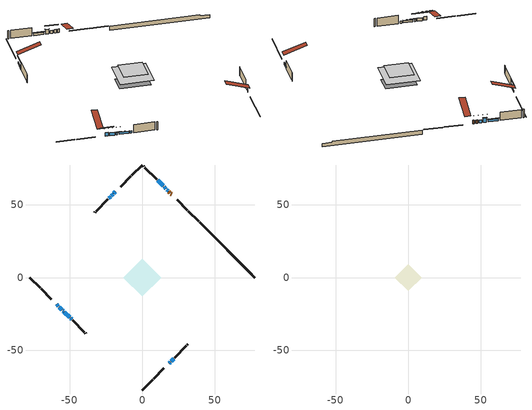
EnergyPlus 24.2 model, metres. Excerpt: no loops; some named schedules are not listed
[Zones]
conditioned space
 floor adiabatic (AdiabaticFloorConstruction): -12.95,0 0,12.95 12.95,0 0,-12.95 z3.05
 floor foundation (Slab1 construction): -9.48,2.48 -2.48,9.48 9.48,-2.48 2.48,-9.48 z-1.83
 wall outside (RimJoist1 construction): 0,-77.41 7.11,-70.3 / -77.41,0 -70.3,-7.11 / 0,77.41 -7.11,70.3 / 38.82,38.59 31.71,45.7 z0.61:0.91
 wall outside (RimJoist2 construction): 7.77,-69.64 14.88,-62.53 / -69.64,-7.77 -62.53,-14.88 / -7.77,69.64 -14.88,62.53 / 31.05,46.36 23.94,53.47 z0.61:0.91
 wall outside (AdiabaticWallConstruction 1): 20.28,57.13 19.67,57.74 / 19.01,58.4 18.4,59.01 z0.61:2.64
 wall outside (AdiabaticWallConstruction): 17.74,59.67 16.88,60.53 z0.61:2.39; -58.87,-18.54 -57.7,-19.71 z0.61:2.77; -57.04,-20.37 -55.24,-22.16 z0.61:2.26; -54.59,-22.82 -54.16,-23.25 / -53.5,-23.91 -49.9,-27.5 / 14.4,63.01 10.52,66.89 / 19.8,-57.61 21.6,-55.81 z0.61:1.88; -18.54,58.87 -19.44,57.97 / 18.54,-58.87 19.14,-58.27 / -49.25,-28.16 -48.65,-28.76 z0.61:1.83; 16.22,61.18 15.05,62.35 z0.61:3.15; -20.1,57.31 -21.18,56.23 z0.61:2.01; -21.83,55.58 -22.91,54.5 z0.61:1.63
 wall outside (Wall1 construction): 22.25,-55.15 30.34,-47.07 / -47.99,-29.42 -39.9,-37.51 / -23.57,53.84 -31.66,45.75 / 9.86,67.55 1.77,75.64 z0.61:5.49
 wall outside (Wall3 construction): 31,-46.41 31.46,-45.95 / -39.25,-38.16 -38.79,-38.62 / -32.31,45.09 -32.77,44.64 / 1.12,76.29 0.66,76.75 z0.61:5.49
 wall foundation (FoundationWall1 construction): 39.48,37.93,-1.83 39.48,37.93,0.61 73.61,3.79,0.61 73.61,3.79,-0.06 77.41,0,-0.06 77.41,0,-1.83
 window (WindowConstruction): 17.74,59.67 16.88,60.53 z0.61:2.39
 window (WindowConstruction 6): -58.87,-18.54 -57.7,-19.71 z0.61:2.77
 window (WindowConstruction 7): -57.04,-20.37 -55.24,-22.16 z0.61:2.26
 window (WindowConstruction 8): -54.59,-22.82 -54.16,-23.25 z0.61:1.88
 window (WindowConstruction 9): -53.5,-23.91 -49.9,-27.5 z0.61:1.88
 window (WindowConstruction 10): -18.54,58.87 -19.44,57.97 z0.61:1.83
 window (WindowConstruction 11): 18.54,-58.87 19.14,-58.27 z0.61:1.83
 window (WindowConstruction 1): 16.22,61.18 15.05,62.35 z0.61:3.15
 window (WindowConstruction 12): -49.25,-28.16 -48.65,-28.76 z0.61:1.83
 window (WindowConstruction 2): 14.4,63.01 10.52,66.89 z0.61:1.88
 window (WindowConstruction 3): -20.1,57.31 -21.18,56.23 z0.61:2.01
 window (WindowConstruction 4): -21.83,55.57 -22.91,54.5 z0.61:1.62
 window (WindowConstruction 5): 19.8,-57.61 21.6,-55.81 z0.61:1.88
 door (Door): 20.28,57.13 19.67,57.74 z0.61:2.64
 door (Door 1): 19.01,58.4 18.4,59.01 z0.61:2.64
 ceiling adiabatic (AdiabaticFloorConstruction): 0,-12.95 12.95,0 0,12.95 -12.95,0 z3.05
attic - vented
 floor to conditioned space (Floor1 construction Reversed): -9.15,0 0,9.15 9.15,0 0,-9.15 z5.49
 roof outside (Roof1 construction): 17.89,-59.52,5.49 8.97,-50.61,9.69 6.62,-52.96,9.69 15.54,-61.87,5.49; -59.52,-17.89,5.49 -50.61,-8.97,9.69 -52.96,-6.62,9.69 -61.87,-15.54,5.49; -17.89,59.52,5.49 -8.97,50.61,9.69 -6.62,52.96,9.69 -15.54,61.87,5.49; 20.93,56.48,5.49 12.02,47.56,9.69 14.37,45.21,9.69 23.28,54.13,5.49
shading: 14.72,62.69 19.9,57.51 20.11,57.72 14.93,62.9 z5.44; -55.54,-21.87 -61.02,-16.39 -61.23,-16.6 -55.75,-22.08 z5.82; -53.09,-24.32 -59.2,-18.21 -59.41,-18.42 -53.3,-24.53 z5.31; -53.95,-23.46 -54.8,-22.61 -55.01,-22.82 -54.16,-23.67 z2.18; -49.69,-27.71 -53.71,-23.7 -53.92,-23.91 -49.9,-27.93 z2.18; 14.84,62.56 16.43,60.97 16.65,61.18 15.05,62.78 z3.45; 10.31,67.1 14.61,62.8 14.82,63.01 10.52,67.31 z2.18; -23.33,54.07 -17.94,59.47 -18.15,59.68 -23.54,54.29 z5.06; -23.12,54.29 -21.62,55.79 -21.83,56 -23.33,54.5 z1.92; 21.81,-55.6 19.59,-57.82 19.8,-58.03 22.02,-55.81 z2.18
[Building]
Building 1: Terrain=Suburbs
[Site:Location]
Toronto City Centre_ON: Latitude {deg}=43.63; Longitude {deg}=-79.39; Time Zone {hr}=-5; Elevation {m}=77; Keep Site Location Information=Yes
[Site:GroundTemperature:Shallow]
5.01852, 3.26908, 3.12898, 3.95918, 7.29196, 10.6092, 13.4851, 15.3069, 15.4617, 13.9799, 11.1774, 7.9619
[Site:WaterMainsTemperature]
Calculation Method=Schedule; Temperature Schedule=mains temperature schedule
[Material] Roughness=Rough; Thermal Absorptance=0.9
Name | Thickness {m} | Conductivity {W/m-K} | Density {kg/m3} | Specific Heat {J/kg-K} | Solar Absorptance | Visible Absorptance
asphalt or fiberglass shingles | 0.00635 | 0.162714 | 1121.4 | 1465.45 | 0.4 | 0.4
ceiling stud and cavity | 0.1397 | 0.0798161 | 65.682 | 1177.47 | 0.7 | 0.7
concrete 4.0 in. | 0.1016 | 1.803125 | 2242.8 | 837.4 | 0.7 | 0.7
concrete 8.0 in. | 0.2032 | 1.803125 | 2242.8 | 837.4 | 0.7 | 0.7
door material | 0.04445 | 0.053851 | 512.64 | 1214.23 | 0.7 | 0.7
door material 1 | 0.04445 | 0.0639163 | 512.64 | 1214.23 | 0.7 | 0.7
exterior vertical ins | 0.0460229 | 0.029427 | 32.04 | 1214.23 | 0.7 | 0.7
floor covering | 0.0127 | 0.0433444 | 54.468 | 1339.84 | 0.6 | 0.6
floor rigid ins; wall rigid ins | 0.512978 | 0.029427 | 32.04 | 1214.23 | 0.7 | 0.7
floor stud and cavity | 0.1397 | 1.75129 | 37.0049 | 1207.88 | 0.7 | 0.7
furniture material conditioned space 1 | 0.1524 | 0.115458 | 640.8 | 1214.23 | 0.6 | 0.6
gypsum board | 0.0127 | 0.160291 | 801 | 837.4 | 0.6 | 0.6
gypsum board 1 | 0.0127 | 0.160291 | 801 | 837.4 | 0.7 | 0.7
osb sheathing 0.5 in. | 0.0127 | 0.115458 | 512.64 | 1214.23 | 0.7 | 0.7
osb sheathing 0.75 in. | 0.01905 | 0.115458 | 512.64 | 1214.23 | 0.7 | 0.7
osb sheathing 2.0 in. | 0.0508 | 0.115458 | 512.64 | 1214.23 | 0.7 | 0.7
rim joist stud and cavity | 0.0508 | 0.0451784 | 125.044 | 1163.47 | 0.6 | 0.6
rim joist stud and cavity 1 | 0.0508 | 0.0293316 | 125.044 | 1163.47 | 0.6 | 0.6
wall stud and cavity | 0.1397 | 0.0800588 | 139.0536 | 1170.24 | 0.7 | 0.7
wall stud and cavity 1 | 0.1397 | 0.0829899 | 139.0536 | 1170.24 | 0.7 | 0.7
wall stud and cavity 2 | 0.0889 | 0.380278 | 52.3479 | 1209.89 | 0.7 | 0.7
wall stud and cavity 3 | 0.0889 | 0.391764 | 83.0341 | 1211.67 | 0.7 | 0.7
wood siding | 0.0254 | 0.102417 | 544.68 | 1172.36 | 0.4 | 0.4
wood siding 1; wood siding 2; wood siding 3 | 0.0254 | 0.102417 | 544.68 | 1172.36 | 0.7 | 0.7
[WindowMaterial:SimpleGlazingSystem]
Name | U-Factor {W/m2-K} | Solar Heat Gain Coefficient
WindowMaterial | 3.12176 | 0.62
WindowMaterial 1 | 3.296079 | 0.7
WindowMaterial 2 | 3.26882 | 0.53
WindowMaterial 3 | 3.27734 | 0.63
WindowMaterial 4 | 3.26882 | 0.54
WindowMaterial 5 | 3.276206 | 0.61
WindowMaterial 6 | 3.28927 | 0.63
WindowMaterial 7 | 3.27961 | 0.66
WindowMaterial 8 | 3.26031 | 0.45
[Construction]
AdiabaticFloorConstruction: floor stud and cavity, floor rigid ins, osb sheathing 0.75 in., floor covering
AdiabaticWallConstruction: wood siding 2, wall rigid ins, wall stud and cavity 2, gypsum board
AdiabaticWallConstruction 1: wood siding 3, wall rigid ins, wall stud and cavity 2, gypsum board
Door: door material
Door 1: door material 1
Floor1 construction Reversed: gypsum board, ceiling stud and cavity
FoundationWall1 construction: concrete 8.0 in., gypsum board 1
furniture construction conditioned space 1: furniture material conditioned space 1
PartitionWallConstruction: gypsum board, wall stud and cavity 3, gypsum board
RimJoist1 construction: wood siding 1, osb sheathing 2.0 in., rim joist stud and cavity
RimJoist2 construction: wood siding 1, osb sheathing 2.0 in., rim joist stud and cavity 1
Roof1 construction: asphalt or fiberglass shingles
Slab1 construction: concrete 4.0 in.
Wall1 construction: wood siding, osb sheathing 0.5 in., wall stud and cavity, gypsum board
Wall3 construction: wood siding, osb sheathing 0.5 in., wall stud and cavity 1, gypsum board
WindowConstruction: WindowMaterial
WindowConstruction 1: WindowMaterial 1
WindowConstruction 10; WindowConstruction 11; WindowConstruction 12: WindowMaterial 8
WindowConstruction 2; WindowConstruction 8: WindowMaterial 2
WindowConstruction 3: WindowMaterial 3
WindowConstruction 4: WindowMaterial 4
WindowConstruction 5; WindowConstruction 9: WindowMaterial 5
WindowConstruction 6: WindowMaterial 6
WindowConstruction 7: WindowMaterial 7
[Zone] Multiplier=1; Part of Total Floor Area=Yes
Name | Volume {m3}
attic - vented | 114.356
conditioned space | 1226
[Space]
Name | Zone | Volume {m3}
attic - vented 1 | attic - vented | 114.356
conditioned space 1 | conditioned space | 1226
[ZoneInfiltration:EffectiveLeakageArea]
infil attic - vented 1: Zone or Space=attic - vented 1; Schedule=Always On Discrete; Effective Air Leakage Area {cm2}=7056.84; Stack Coefficient=0.000292281; Wind Coefficient=1.1551e-05
[ZoneMixing]
whole house fan mix: Zone or Space=attic - vented; Schedule=Always On Continuous; Design Flow Rate Calculation Method=Flow/Zone; Design Flow Rate {m3/s}=0; Source Zone or Space=conditioned space
[SurfaceProperty:ExposedFoundationPerimeter]
Slab1: Exposed Perimeter Calculation Method=TotalExposedPerimeter; Total Exposed Perimeter {m}=53.644
[InternalMass] Zone or ZoneList=conditioned space; Space or SpaceList=conditioned space 1
Name | Construction | Surface Area {m2}
furniture mass conditioned space 1 | furniture construction conditioned space 1 | 201.12
partition wall mass | PartitionWallConstruction | 502.8
[Lights]
interior lighting: Zone or ZoneList or Space or SpaceList=conditioned space 1; Schedule=interior lighting schedule; Design Level Calculation Method=LightingLevel; Lighting Level {W}=343.2; Return Air Fraction=0; Fraction Radiant=0.6; Fraction Visible=0.2; Fraction Replaceable=1
[People]
occupants: Zone or ZoneList or Space or SpaceList=conditioned space 1; Number of People Schedule=occupants schedule; Number of People Calculation Method=People; Number of People=3; Fraction Radiant=0.314171; Sensible Heat Fraction=0.56303; Activity Level Schedule=occupants activity schedule; Carbon Dioxide Generation Rate {m3/s-W}=0; Enable ASHRAE 55 Comfort Warnings=No; Mean Radiant Temperature Calculation Type=EnclosureAveraged
[ElectricEquipment] Zone or ZoneList or Space or SpaceList=conditioned space 1; Design Level Calculation Method=EquipmentLevel
Name | Schedule | Design Level {W} | Fraction Latent | Fraction Radiant | Fraction Lost
clothes dryer | clothes dryer schedule | 140.772 | 0.015 | 0.081 | 0.85
clothes washer | clothes washer schedule | 32.1985 | 0.03 | 0.162 | 0.7
cooking range | cooking range schedule | 215.147 | 0.08 | 0.432 | 0.2
dishwasher | dishwasher schedule | 66.8632 | 0.3 | 0.18 | 0.4
fridge | fridge schedule | 72.9452 | 0 | 0.6 | 0
mech vent bath fan 0 | mech vent bath fan 0 schedule | 50.2 | 0 | 0 | 1
mech vent bath fan 1 | mech vent bath fan 1 schedule | 50.2 | 0 | 0 | 1
mech vent bath fan 2 | mech vent bath fan 2 schedule | 50.2 | 0 | 0 | 1
mech vent bath fan 3 | mech vent bath fan 3 schedule | 50.2 | 0 | 0 | 1
mech vent bath fan 4 | mech vent bath fan 4 schedule | 50.2 | 0 | 0 | 1
mech vent house fan | mech vent house fan schedule | 0 | 0 | 0 | 1
mech vent house fan cfis | mech vent house fan cfis schedule | 0 | 0 | 0 | 0
mech vent range fan 0 | mech vent range fan 0 schedule | 57 | 0 | 0 | 1
mech vent range fan 1 | mech vent range fan 1 schedule | 57 | 0 | 0 | 1
misc plug loads | misc plug loads schedule | 494.7 | 0.045 | 0.513 | 0.1
whole house fan | Always On Discrete | 0 | 0 | 0 | 1
[OtherEquipment] Zone or ZoneList or Space or SpaceList=conditioned space 1; Design Level Calculation Method=EquipmentLevel
Name | Fuel Type | Schedule | Design Level {W} | Fraction Latent | Fraction Radiant | Fraction Lost
clothes dryer 1 | Electricity | clothes dryer schedule | 0 | 0.015 | 0.081 | 0.85
cooking range 1 | Electricity | cooking range schedule | 0 | 0.08 | 0.432 | 0.2
general water use latent | None | general water use schedule | 62.594 | 1 | 0 | 0
general water use sensible | None | general water use schedule | -61.6891 | 0 | 0.6 | 0
mech vent house fan latent load | None | Always On Discrete | 0 | 1 | 0 | 0
mech vent house fan sensible load | None | Always On Discrete | 0 | 0 | 0 | 0
water heater energy adjustment1 | NaturalGas | Always On Discrete | 0.01 | 0 | 0 | 1
[ZoneInfiltration:DesignFlowRate] Zone or ZoneList or Space or SpaceList=conditioned space 1; Schedule=Always On Discrete; Design Flow Rate Calculation Method=Flow/Zone; Design Flow Rate {m3/s}=0
infil flow; natural vent flow; whole house fan flow
[Foundation:Kiva]
Foundation Kiva 1: Initial Indoor Air Temperature {C}=18; Wall Height Above Grade {m}=0.609996; Wall Depth Below Slab {m}=0.2032; Custom Block Material Name 1=exterior vertical ins; Custom Block Depth 1 {m}=2.43998; Custom Block X Position 1 {m}=0.2159; Custom Block Z Position 1 {m}=0
[Foundation:Kiva:Settings]
Soil Conductivity {W/m-K}=0.849921; Soil Density {kg/m3}=1842.3; Soil Specific Heat {J/kg-K}=418.7; Ground Solar Absorptivity=0.9; Ground Thermal Absorptivity=0.9; Ground Surface Roughness {m}=0.03; Far-Field Width {m}=40; Deep-Ground Boundary Condition=ZeroFlux; Deep-Ground Depth {m}=40; Minimum Cell Dimension {m}=0.2; Maximum Cell Growth Coefficient=3; Simulation Timestep=Timestep
[Exterior:Lights]
exterior lighting: Schedule=exterior lighting schedule; Design Level {W}=75.6
[Schedule:Constant]
Name | Hourly Value
Always On Continuous; mech vent house fan schedule; mech vent house fan cfis schedule; Always On Discrete | 1
occupants activity schedule | 117.228
fridge schedule | 0
[Schedule:Week:Daily]
interior lighting schedule Week Rule - Jan1-Jan27: interior lighting schedule day, interior lighting schedule day, interior lighting schedule day, interior lighting schedule day, interior lighting schedule day, interior lighting schedule day, interior lighting schedule day, interior lighting schedule default day, interior lighting schedule default day, interior lighting schedule default day, interior lighting schedule default day, interior lighting schedule default day
interior lighting schedule Week Rule - Jan28-Feb3: interior lighting schedule day, interior lighting schedule day, interior lighting schedule day, interior lighting schedule day, interior lighting schedule day 1, interior lighting schedule day 1, interior lighting schedule day 1, interior lighting schedule default day, interior lighting schedule default day, interior lighting schedule default day, interior lighting schedule default day, interior lighting schedule default day
interior lighting schedule Week Rule - Feb4-Feb24: interior lighting schedule day 1, interior lighting schedule day 1, interior lighting schedule day 1, interior lighting schedule day 1, interior lighting schedule day 1, interior lighting schedule day 1, interior lighting schedule day 1, interior lighting schedule default day, interior lighting schedule default day, interior lighting schedule default day, interior lighting schedule default day, interior lighting schedule default day
interior lighting schedule Week Rule - Feb25-Mar3: interior lighting schedule day 1, interior lighting schedule day 1, interior lighting schedule day 1, interior lighting schedule day 1, interior lighting schedule day 2, interior lighting schedule day 2, interior lighting schedule day 2, interior lighting schedule default day, interior lighting schedule default day, interior lighting schedule default day, interior lighting schedule default day, interior lighting schedule default day
interior lighting schedule Week Rule - Mar4-Mar31: interior lighting schedule day 2, interior lighting schedule day 2, interior lighting schedule day 2, interior lighting schedule day 2, interior lighting schedule day 2, interior lighting schedule day 2, interior lighting schedule day 2, interior lighting schedule default day, interior lighting schedule default day, interior lighting schedule default day, interior lighting schedule default day, interior lighting schedule default day
interior lighting schedule Week Rule - Apr1-Apr28: interior lighting schedule day 3, interior lighting schedule day 3, interior lighting schedule day 3, interior lighting schedule day 3, interior lighting schedule day 3, interior lighting schedule day 3, interior lighting schedule day 3, interior lighting schedule default day, interior lighting schedule default day, interior lighting schedule default day, interior lighting schedule default day, interior lighting schedule default day
interior lighting schedule Week Rule - Apr29-May5: interior lighting schedule day 3, interior lighting schedule day 3, interior lighting schedule day 4, interior lighting schedule day 4, interior lighting schedule day 4, interior lighting schedule day 4, interior lighting schedule day 4, interior lighting schedule default day, interior lighting schedule default day, interior lighting schedule default day, interior lighting schedule default day, interior lighting schedule default day
interior lighting schedule Week Rule - May6-May26: interior lighting schedule day 4, interior lighting schedule day 4, interior lighting schedule day 4, interior lighting schedule day 4, interior lighting schedule day 4, interior lighting schedule day 4, interior lighting schedule day 4, interior lighting schedule default day, interior lighting schedule default day, interior lighting schedule default day, interior lighting schedule default day, interior lighting schedule default day
interior lighting schedule Week Rule - May27-Jun2: interior lighting schedule day 4, interior lighting schedule day 4, interior lighting schedule day 4, interior lighting schedule day 4, interior lighting schedule day 4, interior lighting schedule day 5, interior lighting schedule day 5, interior lighting schedule default day, interior lighting schedule default day, interior lighting schedule default day, interior lighting schedule default day, interior lighting schedule default day
interior lighting schedule Week Rule - Jun3-Jun30: interior lighting schedule day 5, interior lighting schedule day 5, interior lighting schedule day 5, interior lighting schedule day 5, interior lighting schedule day 5, interior lighting schedule day 5, interior lighting schedule day 5, interior lighting schedule default day, interior lighting schedule default day, interior lighting schedule default day, interior lighting schedule default day, interior lighting schedule default day
interior lighting schedule Week Rule - Jul1-Jul28: interior lighting schedule day 6, interior lighting schedule day 6, interior lighting schedule day 6, interior lighting schedule day 6, interior lighting schedule day 6, interior lighting schedule day 6, interior lighting schedule day 6, interior lighting schedule default day, interior lighting schedule default day, interior lighting schedule default day, interior lighting schedule default day, interior lighting schedule default day
interior lighting schedule Week Rule - Jul29-Aug4: interior lighting schedule day 6, interior lighting schedule day 6, interior lighting schedule day 6, interior lighting schedule day 7, interior lighting schedule day 7, interior lighting schedule day 7, interior lighting schedule day 7, interior lighting schedule default day, interior lighting schedule default day, interior lighting schedule default day, interior lighting schedule default day, interior lighting schedule default day
interior lighting schedule Week Rule - Aug5-Aug25: interior lighting schedule day 7, interior lighting schedule day 7, interior lighting schedule day 7, interior lighting schedule day 7, interior lighting schedule day 7, interior lighting schedule day 7, interior lighting schedule day 7, interior lighting schedule default day, interior lighting schedule default day, interior lighting schedule default day, interior lighting schedule default day, interior lighting schedule default day
interior lighting schedule Week Rule - Aug26-Sep1: interior lighting schedule day 7, interior lighting schedule day 7, interior lighting schedule day 7, interior lighting schedule day 7, interior lighting schedule day 7, interior lighting schedule day 7, interior lighting schedule day 8, interior lighting schedule default day, interior lighting schedule default day, interior lighting schedule default day, interior lighting schedule default day, interior lighting schedule default day
interior lighting schedule Week Rule - Sep2-Sep29: interior lighting schedule day 8, interior lighting schedule day 8, interior lighting schedule day 8, interior lighting schedule day 8, interior lighting schedule day 8, interior lighting schedule day 8, interior lighting schedule day 8, interior lighting schedule default day, interior lighting schedule default day, interior lighting schedule default day, interior lighting schedule default day, interior lighting schedule default day
interior lighting schedule Week Rule - Sep30-Oct6: interior lighting schedule day 8, interior lighting schedule day 9, interior lighting schedule day 9, interior lighting schedule day 9, interior lighting schedule day 9, interior lighting schedule day 9, interior lighting schedule day 9, interior lighting schedule default day, interior lighting schedule default day, interior lighting schedule default day, interior lighting schedule default day, interior lighting schedule default day
interior lighting schedule Week Rule - Oct7-Oct27: interior lighting schedule day 9, interior lighting schedule day 9, interior lighting schedule day 9, interior lighting schedule day 9, interior lighting schedule day 9, interior lighting schedule day 9, interior lighting schedule day 9, interior lighting schedule default day, interior lighting schedule default day, interior lighting schedule default day, interior lighting schedule default day, interior lighting schedule default day
interior lighting schedule Week Rule - Oct28-Nov3: interior lighting schedule day 9, interior lighting schedule day 9, interior lighting schedule day 9, interior lighting schedule day 9, interior lighting schedule day 10, interior lighting schedule day 10, interior lighting schedule day 10, interior lighting schedule default day, interior lighting schedule default day, interior lighting schedule default day, interior lighting schedule default day, interior lighting schedule default day
interior lighting schedule Week Rule - Nov4-Nov24: interior lighting schedule day 10, interior lighting schedule day 10, interior lighting schedule day 10, interior lighting schedule day 10, interior lighting schedule day 10, interior lighting schedule day 10, interior lighting schedule day 10, interior lighting schedule default day, interior lighting schedule default day, interior lighting schedule default day, interior lighting schedule default day, interior lighting schedule default day
interior lighting schedule Week Rule - Nov25-Dec1: interior lighting schedule day 10, interior lighting schedule day 10, interior lighting schedule day 10, interior lighting schedule day 10, interior lighting schedule day 10, interior lighting schedule day 10, interior lighting schedule day 11, interior lighting schedule default day, interior lighting schedule default day, interior lighting schedule default day, interior lighting schedule default day, interior lighting schedule default day
interior lighting schedule Week Rule - Dec2-Dec31: interior lighting schedule day 11, interior lighting schedule day 11, interior lighting schedule day 11, interior lighting schedule day 11, interior lighting schedule day 11, interior lighting schedule day 11, interior lighting schedule day 11, interior lighting schedule default day, interior lighting schedule default day, interior lighting schedule default day, interior lighting schedule default day, interior lighting schedule default day
occupants schedule Week Rule - Jan1-Dec31: occupants schedule day, occupants schedule day, occupants schedule day, occupants schedule day, occupants schedule day, occupants schedule day, occupants schedule day, occupants schedule default day, occupants schedule default day, occupants schedule default day, occupants schedule default day, occupants schedule default day
clothes dryer schedule Week Rule - Jan1-Dec31: clothes dryer schedule day, clothes dryer schedule day, clothes dryer schedule day, clothes dryer schedule day, clothes dryer schedule day, clothes dryer schedule day, clothes dryer schedule day, clothes dryer schedule default day, clothes dryer schedule default day, clothes dryer schedule default day, clothes dryer schedule default day, clothes dryer schedule default day
clothes washer schedule Week Rule - Jan1-Dec31: clothes washer schedule day, clothes washer schedule day, clothes washer schedule day, clothes washer schedule day, clothes washer schedule day, clothes washer schedule day, clothes washer schedule day, clothes washer schedule default day, clothes washer schedule default day, clothes washer schedule default day, clothes washer schedule default day, clothes washer schedule default day
cooking range schedule Week Rule - Jan1-Dec31: cooking range schedule day, cooking range schedule day, cooking range schedule day, cooking range schedule day, cooking range schedule day, cooking range schedule day, cooking range schedule day, cooking range schedule default day, cooking range schedule default day, cooking range schedule default day, cooking range schedule default day, cooking range schedule default day
dishwasher schedule Week Rule - Jan1-Dec31: dishwasher schedule day, dishwasher schedule day, dishwasher schedule day, dishwasher schedule day, dishwasher schedule day, dishwasher schedule day, dishwasher schedule day, dishwasher schedule default day, dishwasher schedule default day, dishwasher schedule default day, dishwasher schedule default day, dishwasher schedule default day
mech vent bath fan 0 schedule Week Rule - Jan1-Dec31: mech vent bath fan 0 schedule day, mech vent bath fan 0 schedule day, mech vent bath fan 0 schedule day, mech vent bath fan 0 schedule day, mech vent bath fan 0 schedule day, mech vent bath fan 0 schedule day, mech vent bath fan 0 schedule day, mech vent bath fan 0 schedule default day, mech vent bath fan 0 schedule default day, mech vent bath fan 0 schedule default day, mech vent bath fan 0 schedule default day, mech vent bath fan 0 schedule default day
mech vent bath fan 1 schedule Week Rule - Jan1-Dec31: mech vent bath fan 1 schedule day, mech vent bath fan 1 schedule day, mech vent bath fan 1 schedule day, mech vent bath fan 1 schedule day, mech vent bath fan 1 schedule day, mech vent bath fan 1 schedule day, mech vent bath fan 1 schedule day, mech vent bath fan 1 schedule default day, mech vent bath fan 1 schedule default day, mech vent bath fan 1 schedule default day, mech vent bath fan 1 schedule default day, mech vent bath fan 1 schedule default day
mech vent bath fan 2 schedule Week Rule - Jan1-Dec31: mech vent bath fan 2 schedule day, mech vent bath fan 2 schedule day, mech vent bath fan 2 schedule day, mech vent bath fan 2 schedule day, mech vent bath fan 2 schedule day, mech vent bath fan 2 schedule day, mech vent bath fan 2 schedule day, mech vent bath fan 2 schedule default day, mech vent bath fan 2 schedule default day, mech vent bath fan 2 schedule default day, mech vent bath fan 2 schedule default day, mech vent bath fan 2 schedule default day
mech vent bath fan 3 schedule Week Rule - Jan1-Dec31: mech vent bath fan 3 schedule day, mech vent bath fan 3 schedule day, mech vent bath fan 3 schedule day, mech vent bath fan 3 schedule day, mech vent bath fan 3 schedule day, mech vent bath fan 3 schedule day, mech vent bath fan 3 schedule day, mech vent bath fan 3 schedule default day, mech vent bath fan 3 schedule default day, mech vent bath fan 3 schedule default day, mech vent bath fan 3 schedule default day, mech vent bath fan 3 schedule default day
mech vent bath fan 4 schedule Week Rule - Jan1-Dec31: mech vent bath fan 4 schedule day, mech vent bath fan 4 schedule day, mech vent bath fan 4 schedule day, mech vent bath fan 4 schedule day, mech vent bath fan 4 schedule day, mech vent bath fan 4 schedule day, mech vent bath fan 4 schedule day, mech vent bath fan 4 schedule default day, mech vent bath fan 4 schedule default day, mech vent bath fan 4 schedule default day, mech vent bath fan 4 schedule default day, mech vent bath fan 4 schedule default day
mech vent range fan 0 schedule Week Rule - Jan1-Dec31: mech vent range fan 0 schedule day, mech vent range fan 0 schedule day, mech vent range fan 0 schedule day, mech vent range fan 0 schedule day, mech vent range fan 0 schedule day, mech vent range fan 0 schedule day, mech vent range fan 0 schedule day, mech vent range fan 0 schedule default day, mech vent range fan 0 schedule default day, mech vent range fan 0 schedule default day, mech vent range fan 0 schedule default day, mech vent range fan 0 schedule default day
mech vent range fan 1 schedule Week Rule - Jan1-Dec31: mech vent range fan 1 schedule day, mech vent range fan 1 schedule day, mech vent range fan 1 schedule day, mech vent range fan 1 schedule day, mech vent range fan 1 schedule day, mech vent range fan 1 schedule day, mech vent range fan 1 schedule day, mech vent range fan 1 schedule default day, mech vent range fan 1 schedule default day, mech vent range fan 1 schedule default day, mech vent range fan 1 schedule default day, mech vent range fan 1 schedule default day
misc plug loads schedule Week Rule - Jan1-Dec31: misc plug loads schedule day, misc plug loads schedule day, misc plug loads schedule day, misc plug loads schedule day, misc plug loads schedule day, misc plug loads schedule day, misc plug loads schedule day, misc plug loads schedule default day, misc plug loads schedule default day, misc plug loads schedule default day, misc plug loads schedule default day, misc plug loads schedule default day
general water use schedule Week Rule - Jan1-Dec31: general water use schedule day, general water use schedule day, general water use schedule day, general water use schedule day, general water use schedule day, general water use schedule day, general water use schedule day, general water use schedule default day, general water use schedule default day, general water use schedule default day, general water use schedule default day, general water use schedule default day
exterior lighting schedule Week Rule - Jan1-Jan27: exterior lighting schedule day, exterior lighting schedule day, exterior lighting schedule day, exterior lighting schedule day, exterior lighting schedule day, exterior lighting schedule day, exterior lighting schedule day, exterior lighting schedule default day, exterior lighting schedule default day, exterior lighting schedule default day, exterior lighting schedule default day, exterior lighting schedule default day
exterior lighting schedule Week Rule - Jan28-Feb3: exterior lighting schedule day, exterior lighting schedule day, exterior lighting schedule day, exterior lighting schedule day, exterior lighting schedule day 1, exterior lighting schedule day 1, exterior lighting schedule day 1, exterior lighting schedule default day, exterior lighting schedule default day, exterior lighting schedule default day, exterior lighting schedule default day, exterior lighting schedule default day
exterior lighting schedule Week Rule - Feb4-Feb24: exterior lighting schedule day 1, exterior lighting schedule day 1, exterior lighting schedule day 1, exterior lighting schedule day 1, exterior lighting schedule day 1, exterior lighting schedule day 1, exterior lighting schedule day 1, exterior lighting schedule default day, exterior lighting schedule default day, exterior lighting schedule default day, exterior lighting schedule default day, exterior lighting schedule default day
exterior lighting schedule Week Rule - Feb25-Mar3: exterior lighting schedule day 1, exterior lighting schedule day 1, exterior lighting schedule day 1, exterior lighting schedule day 1, exterior lighting schedule day 2, exterior lighting schedule day 2, exterior lighting schedule day 2, exterior lighting schedule default day, exterior lighting schedule default day, exterior lighting schedule default day, exterior lighting schedule default day, exterior lighting schedule default day
exterior lighting schedule Week Rule - Mar4-Mar31: exterior lighting schedule day 2, exterior lighting schedule day 2, exterior lighting schedule day 2, exterior lighting schedule day 2, exterior lighting schedule day 2, exterior lighting schedule day 2, exterior lighting schedule day 2, exterior lighting schedule default day, exterior lighting schedule default day, exterior lighting schedule default day, exterior lighting schedule default day, exterior lighting schedule default day
exterior lighting schedule Week Rule - Apr1-Apr28: exterior lighting schedule day 3, exterior lighting schedule day 3, exterior lighting schedule day 3, exterior lighting schedule day 3, exterior lighting schedule day 3, exterior lighting schedule day 3, exterior lighting schedule day 3, exterior lighting schedule default day, exterior lighting schedule default day, exterior lighting schedule default day, exterior lighting schedule default day, exterior lighting schedule default day
exterior lighting schedule Week Rule - Apr29-May5: exterior lighting schedule day 3, exterior lighting schedule day 3, exterior lighting schedule day 4, exterior lighting schedule day 4, exterior lighting schedule day 4, exterior lighting schedule day 4, exterior lighting schedule day 4, exterior lighting schedule default day, exterior lighting schedule default day, exterior lighting schedule default day, exterior lighting schedule default day, exterior lighting schedule default day
exterior lighting schedule Week Rule - May6-May26: exterior lighting schedule day 4, exterior lighting schedule day 4, exterior lighting schedule day 4, exterior lighting schedule day 4, exterior lighting schedule day 4, exterior lighting schedule day 4, exterior lighting schedule day 4, exterior lighting schedule default day, exterior lighting schedule default day, exterior lighting schedule default day, exterior lighting schedule default day, exterior lighting schedule default day
exterior lighting schedule Week Rule - May27-Jun2: exterior lighting schedule day 4, exterior lighting schedule day 4, exterior lighting schedule day 4, exterior lighting schedule day 4, exterior lighting schedule day 4, exterior lighting schedule day 5, exterior lighting schedule day 5, exterior lighting schedule default day, exterior lighting schedule default day, exterior lighting schedule default day, exterior lighting schedule default day, exterior lighting schedule default day
exterior lighting schedule Week Rule - Jun3-Jun30: exterior lighting schedule day 5, exterior lighting schedule day 5, exterior lighting schedule day 5, exterior lighting schedule day 5, exterior lighting schedule day 5, exterior lighting schedule day 5, exterior lighting schedule day 5, exterior lighting schedule default day, exterior lighting schedule default day, exterior lighting schedule default day, exterior lighting schedule default day, exterior lighting schedule default day
exterior lighting schedule Week Rule - Jul1-Jul28: exterior lighting schedule day 6, exterior lighting schedule day 6, exterior lighting schedule day 6, exterior lighting schedule day 6, exterior lighting schedule day 6, exterior lighting schedule day 6, exterior lighting schedule day 6, exterior lighting schedule default day, exterior lighting schedule default day, exterior lighting schedule default day, exterior lighting schedule default day, exterior lighting schedule default day
exterior lighting schedule Week Rule - Jul29-Aug4: exterior lighting schedule day 6, exterior lighting schedule day 6, exterior lighting schedule day 6, exterior lighting schedule day 7, exterior lighting schedule day 7, exterior lighting schedule day 7, exterior lighting schedule day 7, exterior lighting schedule default day, exterior lighting schedule default day, exterior lighting schedule default day, exterior lighting schedule default day, exterior lighting schedule default day
[Schedule:Year]
interior lighting schedule: interior lighting schedule Week Rule - Jan1-Jan27, 1, 1, 1, 27, interior lighting schedule Week Rule - Jan28-Feb3, 1, 28, 2, 3, interior lighting schedule Week Rule - Feb4-Feb24, 2, 4, 2, 24, interior lighting schedule Week Rule - Feb25-Mar3, 2, 25, 3, 3, interior lighting schedule Week Rule - Mar4-Mar31, 3, 4, 3, 31, interior lighting schedule Week Rule - Apr1-Apr28, 4, 1, 4, 28, interior lighting schedule Week Rule - Apr29-May5, 4, 29, 5, 5, interior lighting schedule Week Rule - May6-May26, 5, 6, 5, 26, interior lighting schedule Week Rule - May27-Jun2, 5, 27, 6, 2, interior lighting schedule Week Rule - Jun3-Jun30, 6, 3, 6, 30, interior lighting schedule Week Rule - Jul1-Jul28, 7, 1, 7, 28, interior lighting schedule Week Rule - Jul29-Aug4, 7, 29, 8, 4, interior lighting schedule Week Rule - Aug5-Aug25, 8, 5, 8, 25, interior lighting schedule Week Rule - Aug26-Sep1, 8, 26, 9, 1, interior lighting schedule Week Rule - Sep2-Sep29, 9, 2, 9, 29, interior lighting schedule Week Rule - Sep30-Oct6, 9, 30, 10, 6, interior lighting schedule Week Rule - Oct7-Oct27, 10, 7, 10, 27, interior lighting schedule Week Rule - Oct28-Nov3, 10, 28, 11, 3, interior lighting schedule Week Rule - Nov4-Nov24, 11, 4, 11, 24, interior lighting schedule Week Rule - Nov25-Dec1, 11, 25, 12, 1, interior lighting schedule Week Rule - Dec2-Dec31, 12, 2, 12, 31
occupants schedule: occupants schedule Week Rule - Jan1-Dec31, 1, 1, 12, 31
clothes dryer schedule: clothes dryer schedule Week Rule - Jan1-Dec31, 1, 1, 12, 31
clothes washer schedule: clothes washer schedule Week Rule - Jan1-Dec31, 1, 1, 12, 31
cooking range schedule: cooking range schedule Week Rule - Jan1-Dec31, 1, 1, 12, 31
dishwasher schedule: dishwasher schedule Week Rule - Jan1-Dec31, 1, 1, 12, 31
mech vent bath fan 0 schedule: mech vent bath fan 0 schedule Week Rule - Jan1-Dec31, 1, 1, 12, 31
mech vent bath fan 1 schedule: mech vent bath fan 1 schedule Week Rule - Jan1-Dec31, 1, 1, 12, 31
mech vent bath fan 2 schedule: mech vent bath fan 2 schedule Week Rule - Jan1-Dec31, 1, 1, 12, 31
mech vent bath fan 3 schedule: mech vent bath fan 3 schedule Week Rule - Jan1-Dec31, 1, 1, 12, 31
mech vent bath fan 4 schedule: mech vent bath fan 4 schedule Week Rule - Jan1-Dec31, 1, 1, 12, 31
mech vent range fan 0 schedule: mech vent range fan 0 schedule Week Rule - Jan1-Dec31, 1, 1, 12, 31
mech vent range fan 1 schedule: mech vent range fan 1 schedule Week Rule - Jan1-Dec31, 1, 1, 12, 31
misc plug loads schedule: misc plug loads schedule Week Rule - Jan1-Dec31, 1, 1, 12, 31
general water use schedule: general water use schedule Week Rule - Jan1-Dec31, 1, 1, 12, 31
exterior lighting schedule: exterior lighting schedule Week Rule - Jan1-Jan27, 1, 1, 1, 27, exterior lighting schedule Week Rule - Jan28-Feb3, 1, 28, 2, 3, exterior lighting schedule Week Rule - Feb4-Feb24, 2, 4, 2, 24, exterior lighting schedule Week Rule - Feb25-Mar3, 2, 25, 3, 3, exterior lighting schedule Week Rule - Mar4-Mar31, 3, 4, 3, 31, exterior lighting schedule Week Rule - Apr1-Apr28, 4, 1, 4, 28, exterior lighting schedule Week Rule - Apr29-May5, 4, 29, 5, 5, exterior lighting schedule Week Rule - May6-May26, 5, 6, 5, 26, exterior lighting schedule Week Rule - May27-Jun2, 5, 27, 6, 2, exterior lighting schedule Week Rule - Jun3-Jun30, 6, 3, 6, 30, exterior lighting schedule Week Rule - Jul1-Jul28, 7, 1, 7, 28, exterior lighting schedule Week Rule - Jul29-Aug4, 7, 29, 8, 4, exterior lighting schedule Week Rule - Aug5-Aug25, 8, 5, 8, 25, exterior lighting schedule Week Rule - Aug26-Sep1, 8, 26, 9, 1, exterior lighting schedule Week Rule - Sep2-Sep29, 9, 2, 9, 29, exterior lighting schedule Week Rule - Sep30-Oct6, 9, 30, 10, 6, exterior lighting schedule Week Rule - Oct7-Oct27, 10, 7, 10, 27, exterior lighting schedule Week Rule - Oct28-Nov3, 10, 28, 11, 3, exterior lighting schedule Week Rule - Nov4-Nov24, 11, 4, 11, 24, exterior lighting schedule Week Rule - Nov25-Dec1, 11, 25, 12, 1, exterior lighting schedule Week Rule - Dec2-Dec31, 12, 2, 12, 31
[Schedule:Compact]
mains temperature schedule: Through: 01/01, For: AllDays, Until: 24:00, 8.80333, Through: 01/02, For: AllDays, Until: 24:00, 8.74333, Through: 01/03, For: AllDays, Until: 24:00, 8.68389, Through: 01/04, For: AllDays, Until: 24:00, 8.62611, Through: 01/05, For: AllDays, Until: 24:00, 8.56944, Through: 01/06, For: AllDays, Until: 24:00, 8.51389, Through: 01/07, For: AllDays, Until: 24:00, 8.45944, Through: 01/08, For: AllDays, Until: 24:00, 8.40611, Through: 01/09, For: AllDays, Until: 24:00, 8.35389, Through: 01/10, For: AllDays, Until: 24:00, 8.30278, Through: 01/11, For: AllDays, Until: 24:00, 8.25333, Through: 01/12, For: AllDays, Until: 24:00, 8.205, Through: 01/13, For: AllDays, Until: 24:00, 8.15778, Through: 01/14, For: AllDays, Until: 24:00, 8.11222, Through: 01/15, For: AllDays, Until: 24:00, 8.06778, Through: 01/16, For: AllDays, Until: 24:00, 8.02444, Through: 01/17, For: AllDays, Until: 24:00, 7.98222, Through: 01/18, For: AllDays, Until: 24:00, 7.94167, Through: 01/19, For: AllDays, Until: 24:00, 7.90222, Through: 01/20, For: AllDays, Until: 24:00, 7.86444, Through: 01/21, For: AllDays, Until: 24:00, 7.82778, Through: 01/22, For: AllDays, Until: 24:00, 7.79278, Through: 01/23, For: AllDays, Until: 24:00, 7.75889, Through: 01/24, For: AllDays, Until: 24:00, 7.72667, Through: 01/25, For: AllDays, Until: 24:00, 7.69556, Through: 01/26, For: AllDays, Until: 24:00, 7.66611, Through: 01/27, For: AllDays, Until: 24:00, 7.63778, Through: 01/28, For: AllDays, Until: 24:00, 7.61111, Through: 01/29, For: AllDays, Until: 24:00, 7.58556, Through: 01/30, For: AllDays, Until: 24:00, 7.56167, Through: 01/31, For: AllDays, Until: 24:00, 7.53944, Through: 02/01, For: AllDays, Until: 24:00, 7.51833, Through: 02/02, For: AllDays, Until: 24:00, 7.49889, Through: 02/03, For: AllDays, Until: 24:00, 7.48111, Through: 02/04, For: AllDays, Until: 24:00, 7.46444, Through: 02/05, For: AllDays, Until: 24:00, 7.44944, Through: 02/06, For: AllDays, Until: 24:00, 7.43556, Through: 02/07, For: AllDays, Until: 24:00, 7.42333, Through: 02/08, For: AllDays, Until: 24:00, 7.41278, Through: 02/09, For: AllDays, Until: 24:00, 7.40389, Through: 02/10, For: AllDays, Until: 24:00, 7.39611, Through: 02/11, For: AllDays, Until: 24:00, 7.39, Through: 02/12, For: AllDays, Until: 24:00, 7.38556, Through: 02/13, For: AllDays, Until: 24:00, 7.38222, Through: 02/14, For: AllDays, Until: 24:00, 7.38056, Through: 02/15, For: AllDays, Until: 24:00, 7.38056, Through: 02/16, For: AllDays, Until: 24:00, 7.38222, Through: 02/17, For: AllDays, Until: 24:00, 7.385, Through: 02/18, For: AllDays, Until: 24:00, 7.38944, Through: 02/19, For: AllDays, Until: 24:00, 7.395, Through: 02/20, For: AllDays, Until: 24:00, 7.40278, Through: 02/21, For: AllDays, Until: 24:00, 7.41167, Through: 02/22, For: AllDays, Until: 24:00, 7.42222, Through: 02/23, For: AllDays, Until: 24:00, 7.43389, Through: 02/24, For: AllDays, Until: 24:00, 7.44722, Through: 02/25, For: AllDays, Until: 24:00, 7.46222, Through: 02/26, For: AllDays, Until: 24:00, 7.47833, Through: 02/27, For: AllDays, Until: 24:00, 7.49611, Through: 02/28, For: AllDays, Until: 24:00, 7.51556, Through: 03/01, For: AllDays, Until: 24:00, 7.53667, Through: 03/02, For: AllDays, Until: 24:00, 7.55889, Through: 03/03, For: AllDays, Until: 24:00, 7.58222, Through: 03/04, For: AllDays, Until: 24:00, 7.60722, Through: 03/05, For: AllDays, Until: 24:00, 7.63389, Through: 03/06, For: AllDays, Until: 24:00, 7.66222, Through: 03/07, For: AllDays, Until: 24:00, 7.69111, Through: 03/08, For: AllDays, Until: 24:00, 7.72222, Through: 03/09, For: AllDays, Until: 24:00, 7.75444, Through: 03/10, For: AllDays, Until: 24:00, 7.78778, Through: 03/11, For: AllDays, Until: 24:00, 7.82278, Through: 03/12, For: AllDays, Until: 24:00, 7.85944, Through: 03/13, For: AllDays, Until: 24:00, 7.89722, Through: 03/14, For: AllDays, Until: 24:00, 7.93611, Through: 03/15, For: AllDays, Until: 24:00, 7.97667, Through: 03/16, For: AllDays, Until: 24:00, 8.01833, Through: 03/17, For: AllDays, Until: 24:00, 8.06167, Through: 03/18, For: AllDays, Until: 24:00, 8.10611, Through: 03/19, For: AllDays, Until: 24:00, 8.15167, Through: 03/20, For: AllDays, Until: 24:00, 8.19833, Through: 03/21, For: AllDays, Until: 24:00, 8.24667, Through: 03/22, For: AllDays, Until: 24:00, 8.29611, Through: 03/23, For: AllDays, Until: 24:00, 8.34667, Through: 03/24, For: AllDays, Until: 24:00, 8.39889, Through: 03/25, For: AllDays, Until: 24:00, 8.45167, Through: 03/26, For: AllDays, Until: 24:00, 8.50611, Through: 03/27, For: AllDays, Until: 24:00, 8.56167, Through: 03/28, For: AllDays, Until: 24:00, 8.61833, Through: 03/29, For: AllDays, Until: 24:00, 8.67611, Through: 03/30, For: AllDays, Until: 24:00, 8.735, Through: 03/31, For: AllDays, Until: 24:00, 8.795, Through: 04/01, For: AllDays, Until: 24:00, 8.85611, Through: 04/02, For: AllDays, Until: 24:00, 8.91833, Through: 04/03, For: AllDays, Until: 24:00, 8.98167, Through: 04/04, For: AllDays, Until: 24:00, 9.04556, Through: 04/05, For: AllDays, Until: 24:00, 9.11111, Through: 04/06, For: AllDays, Until: 24:00, 9.17722, Through: 04/07, For: AllDays, Until: 24:00, 9.24444, Through: 04/08, For: AllDays, Until: 24:00, 9.31222, Through: 04/09, For: AllDays, Until: 24:00, 9.38167, Through: 04/10, For: AllDays, Until: 24:00, 9.45167, Through: 04/11, For: AllDays, Until: 24:00, 9.52222, Through: 04/12, For: AllDays, Until: 24:00, 9.59444, Through: 04/13, For: AllDays, Until: 24:00, 9.66667, Through: 04/14, For: AllDays, Until: 24:00, 9.74, Through: 04/15, For: AllDays, Until: 24:00, 9.81444, Through: 04/16, For: AllDays, Until: 24:00, 9.88944, Through: 04/17, For: AllDays, Until: 24:00, 9.96556, Through: 04/18, For: AllDays, Until: 24:00, 10.0417, Through: 04/19, For: AllDays, Until: 24:00, 10.1189, Through: 04/20, For: AllDays, Until: 24:00, 10.1972, Through: 04/21, For: AllDays, Until: 24:00, 10.2756, Through: 04/22, For: AllDays, Until: 24:00, 10.355, Through: 04/23, For: AllDays, Until: 24:00, 10.435, Through: 04/24, For: AllDays, Until: 24:00, 10.515, Through: 04/25, For: AllDays, Until: 24:00, 10.5961, Through: 04/26, For: AllDays, Until: 24:00, 10.6778, Through: 04/27, For: AllDays, Until: 24:00, 10.76, Through: 04/28, For: AllDays, Until: 24:00, 10.8428, Through: 04/29, For: AllDays, Until: 24:00, 10.9261, Through: 04/30, For: AllDays, Until: 24:00, 11.0094, Through: 05/01, For: AllDays, Until: 24:00, 11.0933, Through: 05/02, For: AllDays, Until: 24:00, 11.1778, Through: 05/03, For: AllDays, Until: 24:00, 11.2628, Through: 05/04, For: AllDays, Until: 24:00, 11.3478, Through: 05/05, For: AllDays, Until: 24:00, 11.4333, Through: 05/06, For: AllDays, Until: 24:00, 11.5189, Through: 05/07, For: AllDays, Until: 24:00, 11.605, Through: 05/08, For: AllDays, Until: 24:00, 11.6917, Through: 05/09, For: AllDays, Until: 24:00, 11.7778, Through: 05/10, For: AllDays, Until: 24:00, 11.865, Through: 05/11, For: AllDays, Until: 24:00, 11.9517, Through: 05/12, For: AllDays, Until: 24:00, 12.0389, Through: 05/13, For: AllDays, Until: 24:00, 12.1261, Through: 05/14, For: AllDays, Until: 24:00, 12.2133, Through: 05/15, For: AllDays, Until: 24:00, 12.3006, Through: 05/16, For: AllDays, Until: 24:00, 12.3883, Through: 05/17, For: AllDays, Until: 24:00, 12.4756, Through: 05/18, For: AllDays, Until: 24:00, 12.5628, Through: 05/19, For: AllDays, Until: 24:00, 12.6506, Through: 05/20, For: AllDays, Until: 24:00, 12.7378, Through: 05/21, For: AllDays, Until: 24:00, 12.825, Through: 05/22, For: AllDays, Until: 24:00, 12.9122, Through: 05/23, For: AllDays, Until: 24:00, 12.9994, Through: 05/24, For: AllDays, Until: 24:00, 13.0861, Through: 05/25, For: AllDays, Until: 24:00, 13.1728, Through: 05/26, For: AllDays, Until: 24:00, 13.2594, Through: 05/27, For: AllDays, Until: 24:00, 13.3456, Through: 05/28, For: AllDays, Until: 24:00, 13.4317, Through: 05/29, For: AllDays, Until: 24:00, 13.5172, Through: 05/30, For: AllDays, Until: 24:00, 13.6028, Through: 05/31, For: AllDays, Until: 24:00, 13.6878, Through: 06/01, For: AllDays, Until: 24:00, 13.7722, Through: 06/02, For: AllDays, Until: 24:00, 13.8567, Through: 06/03, For: AllDays, Until: 24:00, 13.9406, Through: 06/04, For: AllDays, Until: 24:00, 14.0239, Through: 06/05, For: AllDays, Until: 24:00, 14.1067, Through: 06/06, For: AllDays, Until: 24:00, 14.1894, Through: 06/07, For: AllDays, Until: 24:00, 14.2711, Through: 06/08, For: AllDays, Until: 24:00, 14.3528, Through: 06/09, For: AllDays, Until: 24:00, 14.4339, Through: 06/10, For: AllDays, Until: 24:00, 14.5139, Through: 06/11, For: AllDays, Until: 24:00, 14.5939, Through: 06/12, For: AllDays, Until: 24:00, 14.6728, Through: 06/13, For: AllDays, Until: 24:00, 14.7511, Through: 06/14, For: AllDays, Until: 24:00, 14.8289, Through: 06/15, For: AllDays, Until: 24:00, 14.9061, Through: 06/16, For: AllDays, Until: 24:00, 14.9822, Through: 06/17, For: AllDays, Until: 24:00, 15.0578, Through: 06/18, For: AllDays, Until: 24:00, 15.1328, Through: 06/19, For: AllDays, Until: 24:00, 15.2067, Through: 06/20, For: AllDays, Until: 24:00, 15.28, Through: 06/21, For: AllDays, Until: 24:00, 15.3522, Through: 06/22, For: AllDays, Until: 24:00, 15.4239, Through: 06/23, For: AllDays, Until: 24:00, 15.4944, Through: 06/24, For: AllDays, Until: 24:00, 15.5639, Through: 06/25, For: AllDays, Until: 24:00, 15.6328, Through: 06/26, For: AllDays, Until: 24:00, 15.7006, Through: 06/27, For: AllDays, Until: 24:00, 15.7678, Through: 06/28, For: AllDays, Until: 24:00, 15.8333, Through: 06/29, For: AllDays, Until: 24:00, 15.8983, Through: 06/30, For: AllDays, Until: 24:00, 15.9622, Through: 07/01, For: AllDays, Until: 24:00, 16.025, Through: 07/02, For: AllDays, Until: 24:00, 16.0872, Through: 07/03, For: AllDays, Until: 24:00, 16.1478, Through: 07/04, For: AllDays, Until: 24:00, 16.2072, Through: 07/05, For: AllDays, Until: 24:00, 16.2661, Through: 07/06, For: AllDays, Until: 24:00, 16.3233, Through: 07/07, For: AllDays, Until: 24:00, 16.3794, Through: 07/08, For: AllDays, Until: 24:00, 16.435, Through: 07/09, For: AllDays, Until: 24:00, 16.4889, Through: 07/10, For: AllDays, Until: 24:00, 16.5417, Through: 07/11, For: AllDays, Until: 24:00, 16.5928, Through: 07/12, For: AllDays, Until: 24:00, 16.6433, Through: 07/13, For: AllDays, Until: 24:00, 16.6922, Through: 07/14, For: AllDays, Until: 24:00, 16.74, Through: 07/15, For: AllDays, Until: 24:00, 16.7867, Through: 07/16, For: AllDays, Until: 24:00, 16.8322, Through: 07/17, For: AllDays, Until: 24:00, 16.8761, Through: 07/18, For: AllDays, Until: 24:00, 16.9189, Through: 07/19, For: AllDays, Until: 24:00, 16.96, Through: 07/20, For: AllDays, Until: 24:00, 17, Through: 07/21, For: AllDays, Until: 24:00, 17.0389, Through: 07/22, For: AllDays, Until: 24:00, 17.0761, Through: 07/23, For: AllDays, Until: 24:00, 17.1122, Through: 07/24, For: AllDays, Until: 24:00, 17.1467, Through: 07/25, For: AllDays, Until: 24:00, 17.18, Through: 07/26, For: AllDays, Until: 24:00, 17.2117, Through: 07/27, For: AllDays, Until: 24:00, 17.2422, Through: 07/28, For: AllDays, Until: 24:00, 17.2711, Through: 07/29, For: AllDays, Until: 24:00, 17.2983, Through: 07/30, For: AllDays, Until: 24:00, 17.3244, Through: 07/31, For: AllDays, Until: 24:00, 17.3494, Through: 08/01, For: AllDays, Until: 24:00, 17.3728, Through: 08/02, For: AllDays, Until: 24:00, 17.3944, Through: 08/03, For: AllDays, Until: 24:00, 17.4144, Through: 08/04, For: AllDays, Until: 24:00, 17.4333, Through: 08/05, For: AllDays, Until: 24:00, 17.4506, Through: 08/06, For: AllDays, Until: 24:00, 17.4667, Through: 08/07, For: AllDays, Until: 24:00, 17.4811, Through: 08/08, For: AllDays, Until: 24:00, 17.4939, Through: 08/09, For: AllDays, Until: 24:00, 17.5056, Through: 08/10, For: AllDays, Until: 24:00, 17.5156, Through: 08/11, For: AllDays, Until: 24:00, 17.5239, Through: 08/12, For: AllDays, Until: 24:00, 17.5311, Through: 08/13, For: AllDays, Until: 24:00, 17.5361, Through: 08/14, For: AllDays, Until: 24:00, 17.54, Through: 08/15, For: AllDays, Until: 24:00, 17.5428, Through: 08/16, For: AllDays, Until: 24:00, 17.5439, Through: 08/17, For: AllDays, Until: 24:00, 17.5433, Through: 08/18, For: AllDays, Until: 24:00, 17.5411, Through: 08/19, For: AllDays, Until: 24:00, 17.5372, Through: 08/20, For: AllDays, Until: 24:00, 17.5322, Through: 08/21, For: AllDays, Until: 24:00, 17.5256, Through: 08/22, For: AllDays, Until: 24:00, 17.5178, Through: 08/23, For: AllDays, Until: 24:00, 17.5083, Through: 08/24, For: AllDays, Until: 24:00, 17.4972, Through: 08/25, For: AllDays, Until: 24:00, 17.4844, Through: 08/26, For: AllDays, Until: 24:00, 17.4706, Through: 08/27, For: AllDays, Until: 24:00, 17.455, Through: 08/28, For: AllDays, Until: 24:00, 17.4378, Through: 08/29, For: AllDays, Until: 24:00, 17.4194, Through: 08/30, For: AllDays, Until: 24:00, 17.3994, Through: 08/31, For: AllDays, Until: 24:00, 17.3778, Through: 09/01, For: AllDays, Until: 24:00, 17.355, Through: 09/02, For: AllDays, Until: 24:00, 17.3311, Through: 09/03, For: AllDays, Until: 24:00, 17.305, Through: 09/04, For: AllDays, Until: 24:00, 17.2778, Through: 09/05, For: AllDays, Until: 24:00, 17.2494, Through: 09/06, For: AllDays, Until: 24:00, 17.2194, Through: 09/07, For: AllDays, Until: 24:00, 17.1878, Through: 09/08, For: AllDays, Until: 24:00, 17.155, Through: 09/09, For: AllDays, Until: 24:00, 17.1206, Through: 09/10, For: AllDays, Until: 24:00, 17.085, Through: 09/11, For: AllDays, Until: 24:00, 17.0483, Through: 09/12, For: AllDays, Until: 24:00, 17.01, Through: 09/13, For: AllDays, Until: 24:00, 16.97, Through: 09/14, For: AllDays, Until: 24:00, 16.9289, Through: 09/15, For: AllDays, Until: 24:00, 16.8867, Through: 09/16, For: AllDays, Until: 24:00, 16.8428, Through: 09/17, For: AllDays, Until: 24:00, 16.7983, Through: 09/18, For: AllDays, Until: 24:00, 16.7517, Through: 09/19, For: AllDays, Until: 24:00, 16.7044, Through: 09/20, For: AllDays, Until: 24:00, 16.6556, Through: 09/21, For: AllDays, Until: 24:00, 16.6056, Through: 09/22, For: AllDays, Until: 24:00, 16.5544, Through: 09/23, For: AllDays, Until: 24:00, 16.5017, Through: 09/24, For: AllDays, Until: 24:00, 16.4483, Through: 09/25, For: AllDays, Until: 24:00, 16.3933, Through: 09/26, For: AllDays, Until: 24:00, 16.3372, Through: 09/27, For: AllDays, Until: 24:00, 16.2806, Through: 09/28, For: AllDays, Until: 24:00, 16.2222, Through: 09/29, For: AllDays, Until: 24:00, 16.1628, Through: 09/30, For: AllDays, Until: 24:00, 16.1022, Through: 10/01, For: AllDays, Until: 24:00, 16.0406, Through: 10/02, For: AllDays, Until: 24:00, 15.9778, Through: 10/03, For: AllDays, Until: 24:00, 15.9144, Through: 10/04, For: AllDays, Until: 24:00, 15.8494, Through: 10/05, For: AllDays, Until: 24:00, 15.7839, Through: 10/06, For: AllDays, Until: 24:00, 15.7172, Through: 10/07, For: AllDays, Until: 24:00, 15.6494, Through: 10/08, For: AllDays, Until: 24:00, 15.5811, Through: 10/09, For: AllDays, Until: 24:00, 15.5117, Through: 10/10, For: AllDays, Until: 24:00, 15.4411, Through: 10/11, For: AllDays, Until: 24:00, 15.37, Through: 10/12, For: AllDays, Until: 24:00, 15.2978, Through: 10/13, For: AllDays, Until: 24:00, 15.225, Through: 10/14, For: AllDays, Until: 24:00, 15.1511, Through: 10/15, For: AllDays, Until: 24:00, 15.0767, Through: 10/16, For: AllDays, Until: 24:00, 15.0011, Through: 10/17, For: AllDays, Until: 24:00, 14.925, Through: 10/18, For: AllDays, Until: 24:00, 14.8483, Through: 10/19, For: AllDays, Until: 24:00, 14.7706, Through: 10/20, For: AllDays, Until: 24:00, 14.6922, Through: 10/21, For: AllDays, Until: 24:00, 14.6133, Through: 10/22, For: AllDays, Until: 24:00, 14.5339, Through: 10/23, For: AllDays, Until: 24:00, 14.4539, Through: 10/24, For: AllDays, Until: 24:00, 14.3728, Through: 10/25, For: AllDays, Until: 24:00, 14.2917, Through: 10/26, For: AllDays, Until: 24:00, 14.21, Through: 10/27, For: AllDays, Until: 24:00, 14.1272, Through: 10/28, For: AllDays, Until: 24:00, 14.0444, Through: 10/29, For: AllDays, Until: 24:00, 13.9611, Through: 10/30, For: AllDays, Until: 24:00, 13.8772, Through: 10/31, For: AllDays, Until: 24:00, 13.7933, Through: 11/01, For: AllDays, Until: 24:00, 13.7089, Through: 11/02, For: AllDays, Until: 24:00, 13.6239, Through: 11/03, For: AllDays, Until: 24:00, 13.5383, Through: 11/04, For: AllDays, Until: 24:00, 13.4528, Through: 11/05, For: AllDays, Until: 24:00, 13.3667, Through: 11/06, For: AllDays, Until: 24:00, 13.2806, Through: 11/07, For: AllDays, Until: 24:00, 13.1944, Through: 11/08, For: AllDays, Until: 24:00, 13.1078, Through: 11/09, For: AllDays, Until: 24:00, 13.0206, Through: 11/10, For: AllDays, Until: 24:00, 12.9339, Through: 11/11, For: AllDays, Until: 24:00, 12.8467, Through: 11/12, For: AllDays, Until: 24:00, 12.7594, Through: 11/13, For: AllDays, Until: 24:00, 12.6722, Through: 11/14, For: AllDays, Until: 24:00, 12.5844, Through: 11/15, For: AllDays, Until: 24:00, 12.4972, Through: 11/16, For: AllDays, Until: 24:00, 12.41, Through: 11/17, For: AllDays, Until: 24:00, 12.3222, Through: 11/18, For: AllDays, Until: 24:00, 12.235, Through: 11/19, For: AllDays, Until: 24:00, 12.1478, Through: 11/20, For: AllDays, Until: 24:00, 12.0606, Through: 11/21, For: AllDays, Until: 24:00, 11.9733, Through: 11/22, For: AllDays, Until: 24:00, 11.8861, Through: 11/23, For: AllDays, Until: 24:00, 11.7994, Through: 11/24, For: AllDays, Until: 24:00, 11.7128, Through: 11/25, For: AllDays, Until: 24:00, 11.6267, Through: 11/26, For: AllDays, Until: 24:00, 11.5406, Through: 11/27, For: AllDays, Until: 24:00, 11.4544, Through: 11/28, For: AllDays, Until: 24:00, 11.3689, Through: 11/29, For: AllDays, Until: 24:00, 11.2839, Through: 11/30, For: AllDays, Until: 24:00, 11.1989, Through: 12/01, For: AllDays, Until: 24:00, 11.1144, Through: 12/02, For: AllDays, Until: 24:00, 11.03, Through: 12/03, For: AllDays, Until: 24:00, 10.9467, Through: 12/04, For: AllDays, Until: 24:00, 10.8633, Through: 12/05, For: AllDays, Until: 24:00, 10.7806, Through: 12/06, For: AllDays, Until: 24:00, 10.6983, Through: 12/07, For: AllDays, Until: 24:00, 10.6167, Through: 12/08, For: AllDays, Until: 24:00, 10.5356, Through: 12/09, For: AllDays, Until: 24:00, 10.4544, Through: 12/10, For: AllDays, Until: 24:00, 10.3744, Through: 12/11, For: AllDays, Until: 24:00, 10.295, Through: 12/12, For: AllDays, Until: 24:00, 10.2167, Through: 12/13, For: AllDays, Until: 24:00, 10.1383, Through: 12/14, For: AllDays, Until: 24:00, 10.0611, Through: 12/15, For: AllDays, Until: 24:00, 9.98444, Through: 12/16, For: AllDays, Until: 24:00, 9.90833, Through: 12/17, For: AllDays, Until: 24:00, 9.83278, Through: 12/18, For: AllDays, Until: 24:00, 9.75833, Through: 12/19, For: AllDays, Until: 24:00, 9.685, Through: 12/20, For: AllDays, Until: 24:00, 9.61222, Through: 12/21, For: AllDays, Until: 24:00, 9.54, Through: 12/22, For: AllDays, Until: 24:00, 9.46889, Through: 12/23, For: AllDays, Until: 24:00, 9.39889, Through: 12/24, For: AllDays, Until: 24:00, 9.32944, Through: 12/25, For: AllDays, Until: 24:00, 9.26111, Through: 12/26, For: AllDays, Until: 24:00, 9.19389, Through: 12/27, For: AllDays, Until: 24:00, 9.12722, Through: 12/28, For: AllDays, Until: 24:00, 9.06167, Through: 12/29, For: AllDays, Until: 24:00, 8.99722, Through: 12/30, For: AllDays, Until: 24:00, 8.93389, Through: 12/31, For: AllDays, Until: 24:00, 8.87111
